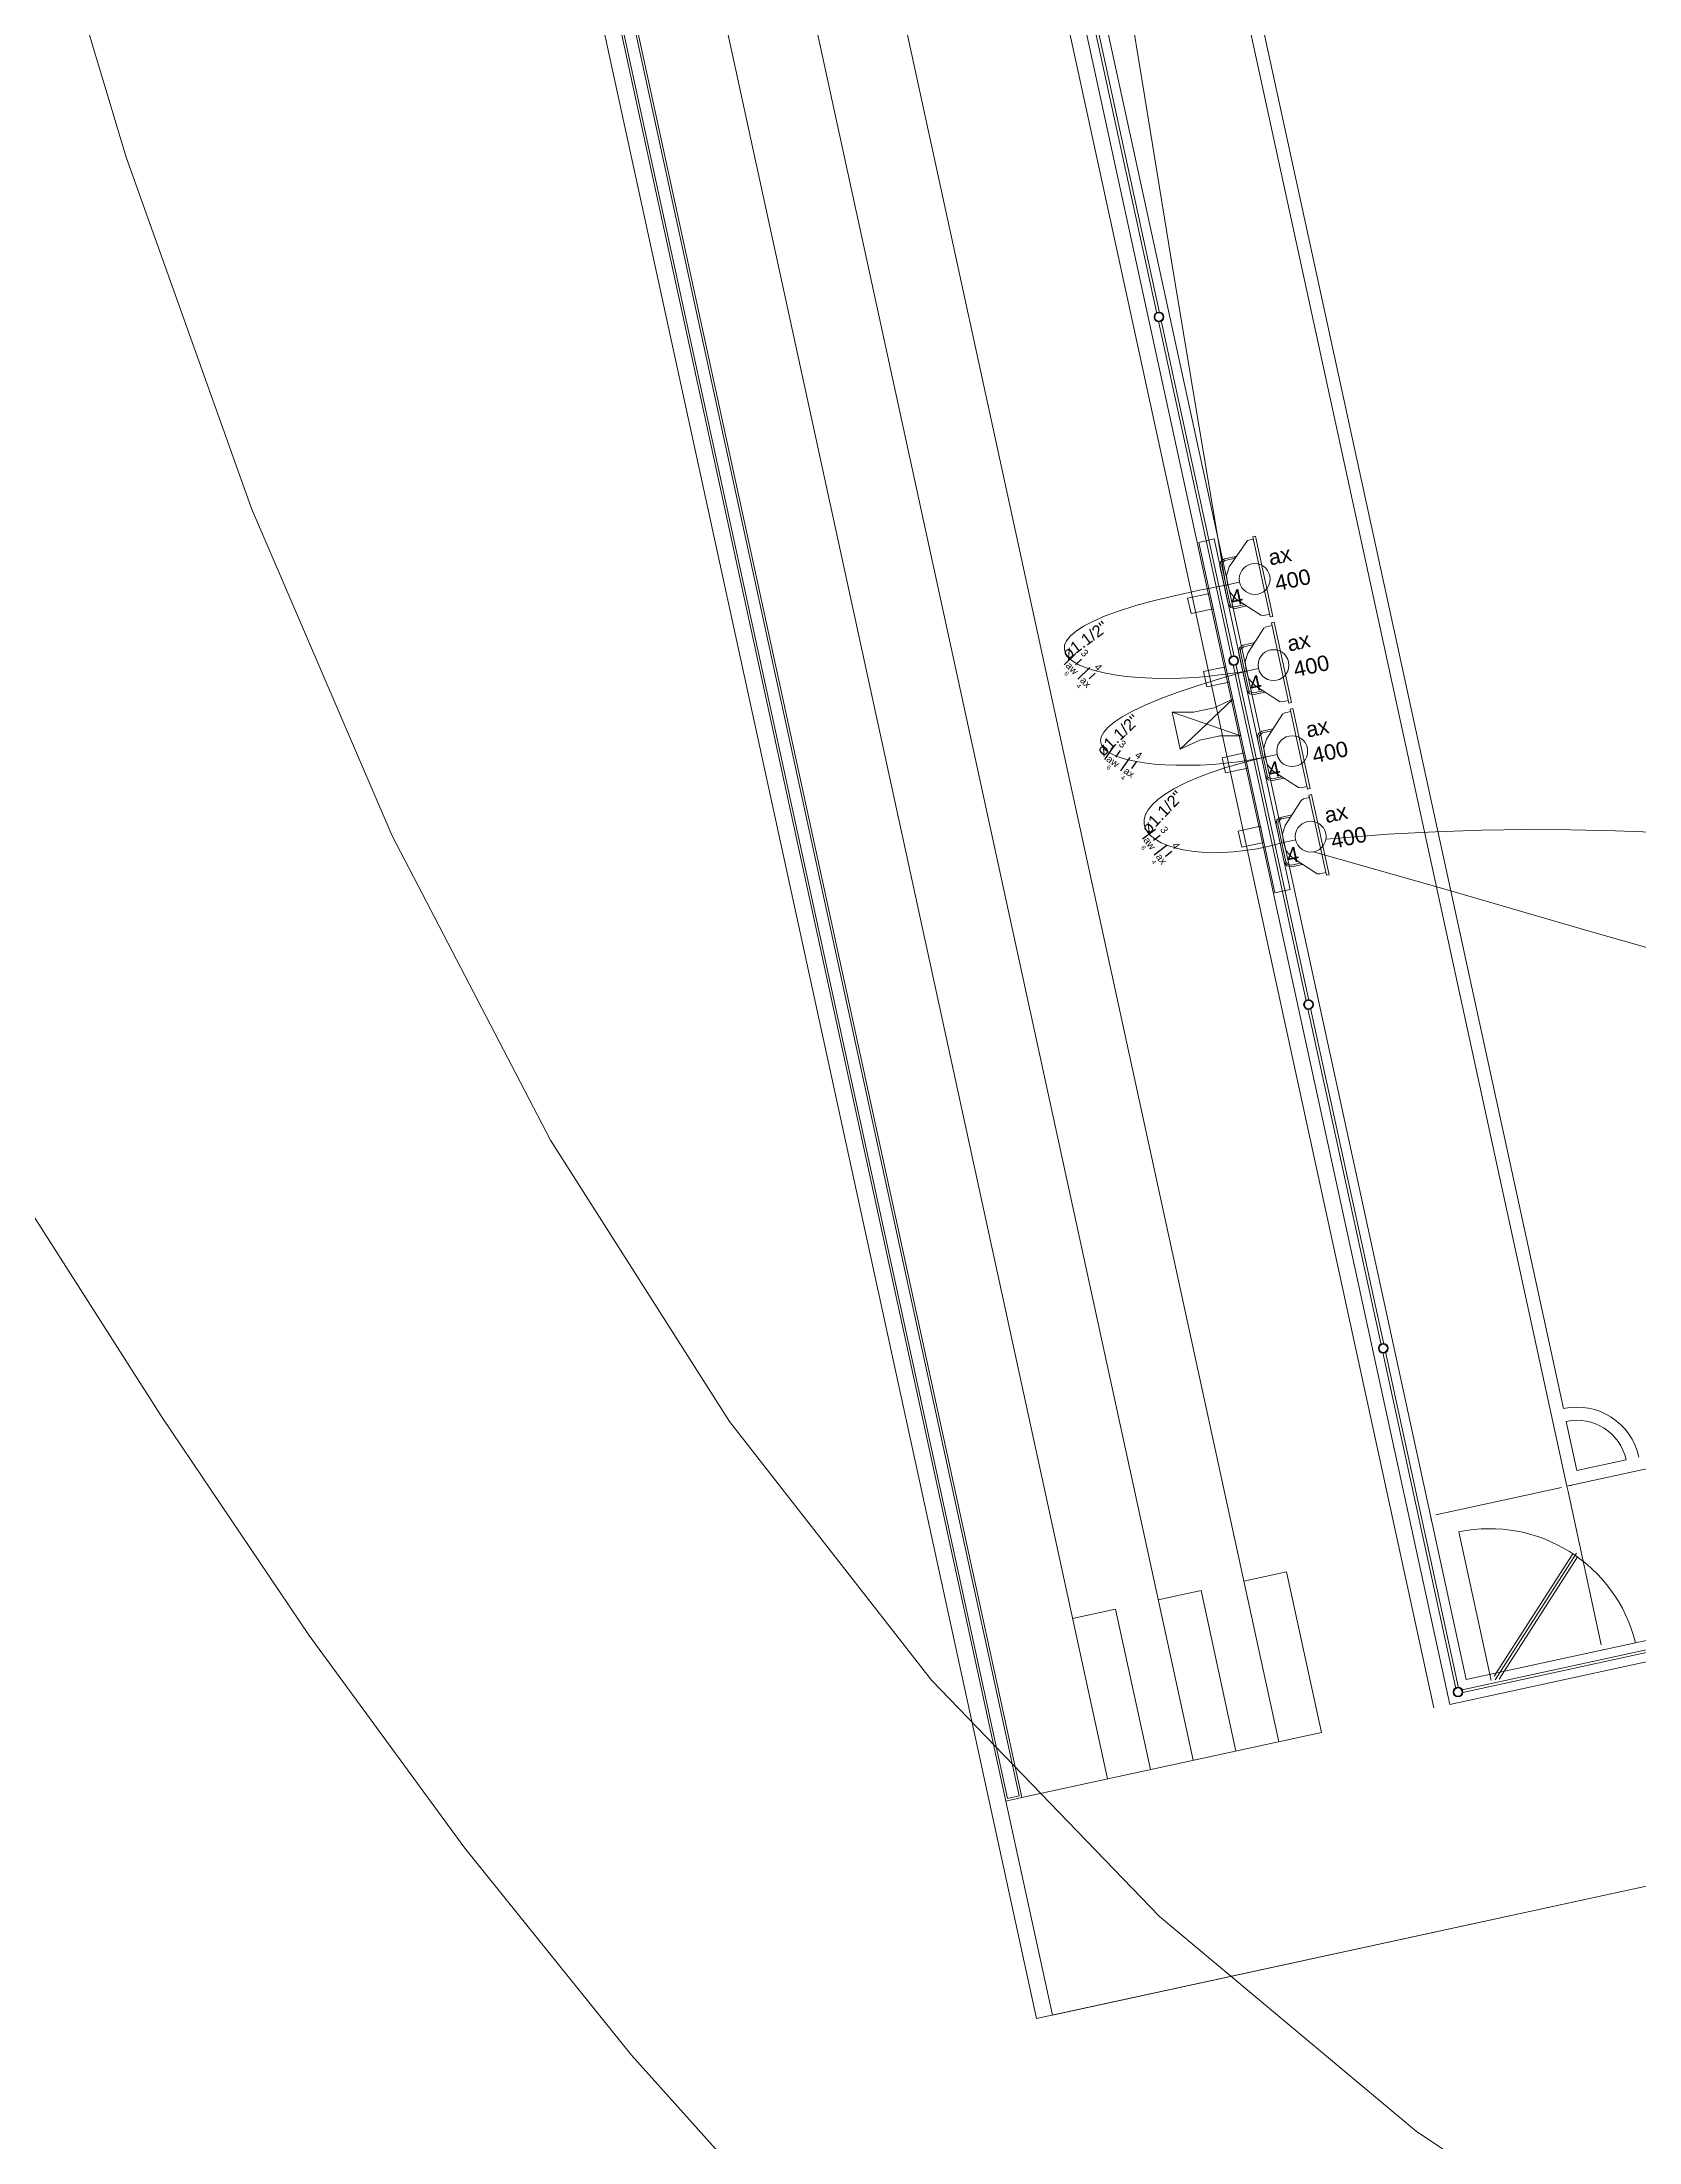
# Model space of a CAD drawing. Header units: millimetres. Extents: x -395 to 1008, y 9 to 692.
# Drawn here: x -129.19 to -114.61, y 46.81 to 65.99 of the extents above; entities that cross this region are included whole.
import ezdxf

# ---------------------------------------------------------------- set-up
doc = ezdxf.new("R2010")
doc.units = ezdxf.units.MM
doc.header["$LTSCALE"] = 0.1
doc.header["$MEASUREMENT"] = 0
for name, color, linetype, lineweight in [('.10 ultra fina', 240, 'Continuous', 5), ('.15', 150, 'Continuous', 15), ('.20', 130, 'Continuous', 5), ('.25', 70, 'Continuous', 5), ('.30', 50, 'Continuous', 5), ('.40 Interno parede', 27, 'Continuous', 5)]:
    doc.layers.add(name, color=color, linetype=linetype, lineweight=lineweight)
doc.styles.add('Arial', font='arial.ttf')

# ---------------------------------------------------------------- blocks, each defined once
blk = doc.blocks.new('eeetet')
at = {"layer": '.10 ultra fina', "color": 240, "lineweight": 5}
for p, q in [((573.086, 108.025), (561.944, 159.267)), ((576.716, 110.861), (566.423, 158.194)), ((576.862, 110.892), (566.57, 158.226)), ((577.009, 111.12), (566.798, 158.08)), ((565.007, 157.886), (575.299, 110.553)), ((564.225, 157.716), (574.517, 110.383)), ((563.443, 157.547), (573.736, 110.213)), ((572.807, 110.011), (562.515, 157.345)), ((572.823, 110.035), (562.539, 157.329)), ((562.646, 157.353), (572.93, 110.058)), ((562.662, 157.377), (572.954, 110.043)), ((577.929, 112.886), (568.368, 156.857)), ((577.898, 113.595), (573.278, 134.838)), ((573.518, 126.663), (574.185, 123.595)), ((573.543, 126.668), (574.21, 123.6)), ((574.201, 123.524), (574.868, 120.456)), ((574.225, 123.529), (574.893, 120.461)), ((574.883, 120.385), (575.55, 117.317)), ((574.908, 120.391), (575.575, 117.322)), ((602.361, 118.198), (577.929, 112.886)), ((575.565, 117.246), (576.233, 114.178)), ((575.59, 117.252), (576.258, 114.183)), ((604.159, 116.828), (576.862, 110.892)), ((603.87, 116.96), (577.009, 111.12)), ((606.773, 115.349), (573.086, 108.025)), ((573.232, 108.056), (606.539, 115.299)), ((576.248, 114.107), (576.915, 111.039)), ((576.273, 114.113), (576.94, 111.044)), ((578.021, 113.028), (577.923, 113.478)), ((577.923, 113.478), (578.021, 113.028)), ((578.471, 113.126), (578.021, 113.028)), ((578.021, 113.028), (578.471, 113.126)), ((577.88, 112.875), (576.732, 112.625)), ((577.929, 112.886), (577.978, 112.896)), ((577.929, 112.886), (577.94, 112.837)), ((577.94, 112.837), (578.243, 111.439)), ((576.684, 112.615), (576.694, 112.566)), ((577.239, 111.111), (576.944, 112.469)), ((577.267, 111.152), (577.984, 112.267)), ((577.274, 111.117), (578.019, 112.275)), ((577.31, 111.124), (578.027, 112.24)), ((574.98, 112.018), (575.371, 112.103)), ((575.69, 110.638), (575.371, 112.103)), ((574.199, 111.848), (574.59, 111.933)), ((574.908, 110.468), (574.59, 111.933)), ((573.417, 111.678), (573.808, 111.763)), ((574.127, 110.298), (573.808, 111.763)), ((580.298, 111.75), (576.975, 111.027)), ((580.304, 111.725), (576.98, 111.002)), ((578.254, 111.391), (578.303, 111.401)), ((575.69, 110.638), (572.954, 110.043)), ((572.954, 110.043), (572.807, 110.011)), ((573.232, 108.056), (572.807, 110.011)), ((572.93, 110.058), (572.823, 110.035))]:
    blk.add_line(p, q, dxfattribs=at)
for points in [[(575.263, 118.305), (575.404, 118.335), (574.708, 121.535), (574.568, 121.504), (575.263, 118.305)], [(574.804, 121.352), (574.906, 121.374), (574.893, 121.355), (574.808, 121.337), (574.78, 121.314), (574.778, 121.289), (574.852, 120.947), (574.865, 120.925), (574.899, 120.916), (574.985, 120.935), (575.004, 120.923), (574.903, 120.901), (574.861, 120.908), (574.837, 120.943), (574.762, 121.286), (574.769, 121.328), (574.804, 121.352)], [(575.216, 120.847), (575.162, 120.835), (575.136, 120.838), (574.909, 120.984), (574.855, 121.045), (574.83, 121.121), (574.821, 121.201), (574.845, 121.28), (575.013, 121.52), (575.067, 121.532)], [(575.221, 120.823), (575.062, 121.555), (575.086, 121.56), (575.245, 120.828), (575.221, 120.823)], [(574.498, 120.853), (574.7, 120.897), (574.669, 121.037), (574.467, 120.993), (574.498, 120.853)], [(575.387, 120.06), (575.333, 120.048), (575.307, 120.051), (575.08, 120.197), (575.026, 120.259), (575.001, 120.335), (574.992, 120.415), (575.016, 120.493), (575.162, 120.721), (575.184, 120.734), (575.238, 120.746)], [(575.392, 120.037), (575.233, 120.769), (575.257, 120.774), (575.416, 120.042), (575.392, 120.037)], [(574.975, 120.566), (575.077, 120.588), (575.064, 120.569), (574.979, 120.551), (574.951, 120.528), (574.949, 120.503), (575.023, 120.161), (575.036, 120.139), (575.07, 120.13), (575.156, 120.148), (575.175, 120.136), (575.074, 120.114), (575.032, 120.121), (575.008, 120.157), (574.933, 120.5), (574.94, 120.542), (574.975, 120.566)], [(574.643, 120.184), (574.845, 120.228), (574.815, 120.368), (574.613, 120.324), (574.643, 120.184)], [(574.326, 119.952), (574.522, 119.954), (574.708, 119.994), (574.879, 120.072), (574.399, 119.617)], [(574.879, 120.072), (574.952, 119.737)], [(574.326, 119.952), (574.952, 119.737), (574.764, 119.737), (574.578, 119.697), (574.399, 119.617), (574.326, 119.952)], [(575.558, 119.274), (575.504, 119.262), (575.478, 119.265), (575.251, 119.411), (575.197, 119.473), (575.172, 119.549), (575.163, 119.628), (575.187, 119.707), (575.333, 119.934), (575.355, 119.947), (575.409, 119.959)], [(575.563, 119.251), (575.404, 119.982), (575.428, 119.988), (575.587, 119.256), (575.563, 119.251)], [(575.146, 119.78), (575.248, 119.802), (575.235, 119.782), (575.15, 119.764), (575.122, 119.741), (575.12, 119.717), (575.194, 119.374), (575.207, 119.353), (575.241, 119.344), (575.327, 119.362), (575.346, 119.35), (575.245, 119.328), (575.203, 119.335), (575.178, 119.371), (575.104, 119.713), (575.111, 119.755), (575.146, 119.78)], [(574.814, 119.398), (575.016, 119.442), (574.986, 119.581), (574.784, 119.537), (574.814, 119.398)], [(575.729, 118.488), (575.674, 118.476), (575.649, 118.478), (575.422, 118.625), (575.368, 118.686), (575.343, 118.763), (575.334, 118.842), (575.358, 118.92), (575.504, 119.148), (575.526, 119.161), (575.58, 119.173)], [(575.734, 118.464), (575.575, 119.196), (575.599, 119.201), (575.758, 118.469), (575.734, 118.464)], [(574.961, 118.72), (575.164, 118.764), (575.131, 118.912), (574.929, 118.868), (574.961, 118.72)], [(575.317, 118.993), (575.419, 119.015), (575.406, 118.996), (575.321, 118.978), (575.293, 118.955), (575.291, 118.93), (575.365, 118.588), (575.378, 118.566), (575.412, 118.557), (575.498, 118.576), (575.517, 118.564), (575.416, 118.542), (575.374, 118.549), (575.35, 118.584), (575.275, 118.927), (575.282, 118.969), (575.317, 118.993)]]:
    blk.add_lwpolyline(points, dxfattribs=at)
for centre, radius in [((574.205, 123.562), 0.0446), ((574.205, 123.562), 0.0382), ((574.888, 120.424), 0.0446), ((574.888, 120.424), 0.0382), ((575.571, 117.284), 0.0446), ((575.571, 117.284), 0.0382), ((576.253, 114.145), 0.0446), ((576.253, 114.145), 0.0382), ((576.936, 111.006), 0.0446), ((576.936, 111.006), 0.0382)]:
    blk.add_circle(centre, radius, dxfattribs=at)
for centre, radius, start, end in [((578.021, 113.028), 0.58, 12.2675, 102.2675), ((578.021, 113.028), 0.46, 12.2675, 102.2675), ((577.226, 111.128), 1.37, 13.8538, 101.9009)]:
    blk.add_arc(centre, radius, start, end, dxfattribs=at)

msp = doc.modelspace()

# ---------------------------------------------------------------- linework, layer by layer
at = {"layer": '.15', "color": 150, "lineweight": 15}
for p, q in [((-118.258, 61.052), (-118.383, 61.025)), ((-118.087, 60.266), (-118.212, 60.239)), ((-117.916, 59.48), (-118.042, 59.453)), ((-117.746, 58.7), (-117.872, 58.672))]:
    msp.add_line(p, q, dxfattribs=at)
for centre in [(-118.12, 61.082), (-117.949, 60.296), (-117.778, 59.51), (-117.609, 58.73)]:
    msp.add_circle(centre, 0.141, dxfattribs=at)
at = {"layer": '.20', "color": 130, "lineweight": 20}
for points in [[(-134.575, 93.723), (-133.725, 88.908), (-132.906, 84.333), (-132.094, 79.994), (-131.264, 75.888), (-130.391, 72.012), (-129.453, 68.362), (-128.423, 64.935), (-127.279, 61.727), (-125.996, 58.736), (-124.55, 55.958), (-122.916, 53.389), (-121.071, 51.028), (-118.989, 48.869), (-116.647, 46.91), (-114.02, 45.148), (-111.085, 43.579), (-107.817, 42.2), (-104.191, 41.008), (-100.184, 39.999), (-95.772, 39.17), (-90.929, 38.518), (-85.632, 38.039)], [(-118.383, 61.025), (-118.628, 62.47), (-118.858, 63.854), (-119.076, 65.179), (-119.282, 66.449)], [(-134.35, 63.657), (-133.093, 61.605), (-131.859, 59.545), (-130.629, 57.489), (-129.381, 55.445), (-128.096, 53.425), (-126.753, 51.437), (-125.331, 49.493), (-123.81, 47.603), (-122.17, 45.776), (-120.39, 44.023), (-118.45, 42.354), (-116.33, 40.779), (-114.008, 39.308), (-111.465, 37.952), (-108.68, 36.719), (-105.633, 35.622), (-102.303, 34.669), (-98.67, 33.871), (-94.713, 33.238), (-90.412, 32.78), (-85.747, 32.507)], [(-118.212, 60.239), (-118.363, 60.215), (-118.511, 60.197), (-118.655, 60.184), (-118.795, 60.177), (-118.929, 60.174), (-119.058, 60.176), (-119.179, 60.182), (-119.293, 60.192), (-119.399, 60.207), (-119.496, 60.225), (-119.583, 60.246), (-119.66, 60.271), (-119.725, 60.299), (-119.778, 60.33), (-119.819, 60.364), (-119.846, 60.399), (-119.858, 60.437), (-119.856, 60.477), (-119.838, 60.519), (-119.803, 60.562), (-119.751, 60.606), (-119.682, 60.652), (-119.593, 60.698), (-119.485, 60.745), (-119.356, 60.792), (-119.207, 60.839), (-119.035, 60.886), (-118.842, 60.933), (-118.625, 60.979), (-118.383, 61.025)], [(-118.042, 59.453), (-118.156, 59.432), (-118.272, 59.414), (-118.388, 59.4), (-118.503, 59.39), (-118.617, 59.384), (-118.728, 59.381), (-118.836, 59.382), (-118.94, 59.386), (-119.038, 59.393), (-119.13, 59.404), (-119.214, 59.418), (-119.291, 59.435), (-119.358, 59.456), (-119.416, 59.479), (-119.463, 59.506), (-119.497, 59.535), (-119.519, 59.568), (-119.527, 59.604), (-119.521, 59.642), (-119.499, 59.683), (-119.46, 59.727), (-119.404, 59.774), (-119.329, 59.823), (-119.235, 59.875), (-119.121, 59.93), (-118.985, 59.987), (-118.828, 60.046), (-118.647, 60.108), (-118.442, 60.172), (-118.212, 60.239)], [(-117.872, 58.672), (-117.986, 58.643), (-118.098, 58.619), (-118.208, 58.602), (-118.314, 58.59), (-118.416, 58.584), (-118.514, 58.583), (-118.606, 58.587), (-118.693, 58.596), (-118.774, 58.61), (-118.848, 58.627), (-118.915, 58.649), (-118.973, 58.674), (-119.024, 58.703), (-119.065, 58.734), (-119.097, 58.769), (-119.119, 58.806), (-119.13, 58.846), (-119.129, 58.887), (-119.117, 58.931), (-119.093, 58.976), (-119.055, 59.022), (-119.004, 59.069), (-118.939, 59.117), (-118.86, 59.166), (-118.765, 59.215), (-118.654, 59.263), (-118.527, 59.312), (-118.383, 59.36), (-118.221, 59.407), (-118.042, 59.453)], [(-114.413, 58.767), (-114.827, 58.783), (-115.234, 58.792), (-115.64, 58.794), (-116.05, 58.788), (-116.471, 58.774), (-116.908, 58.751), (-117.469, 58.708)], [(-114.446, 57.69), (-115.068, 57.868), (-115.715, 58.055), (-116.394, 58.252), (-117.111, 58.457), (-117.583, 58.591)]]:
    msp.add_lwpolyline(points, dxfattribs=at)
at = {"layer": '.25', "color": 70, "lineweight": 25}
for p, q in [((-119.859, 60.298), (-119.752, 60.402)), ((-119.756, 60.299), (-119.702, 60.351)), ((-119.734, 60.169), (-119.627, 60.274)), ((-119.631, 60.17), (-119.577, 60.223)), ((-119.49, 59.433), (-119.404, 59.557)), ((-119.389, 59.455), (-119.346, 59.516)), ((-119.343, 59.331), (-119.257, 59.454)), ((-119.242, 59.352), (-119.199, 59.414)), ((-119.146, 58.709), (-119.026, 58.799)), ((-119.044, 58.697), (-118.983, 58.742)), ((-119.039, 58.565), (-118.919, 58.654)), ((-118.936, 58.553), (-118.876, 58.597))]:
    msp.add_line(p, q, dxfattribs=at)

# ---------------------------------------------------------------- block references
at = {"layer": '.30'}
msp.add_blockref('eeetet', (-693.2, -60.087), dxfattribs=at)

# ---------------------------------------------------------------- texts
at = {"layer": '.40 Interno parede', "color": 27, "attachment_point": 8, "line_spacing_factor": 0.9, "style": 'Arial'}
for s, insert, char_height, width, rotation in [('ax', (-117.876, 61.225), 0.1412, 0.4119, 12.2675), ('400', (-117.758, 61.004), 0.1412, 0.6507, 12.2675), ('4', (-118.27, 60.847), 0.141, 0.2169, 12.2675), ('ø1.1/2"', (-119.637, 60.479), 0.1059, 0.92508, 36.2974), ('3', (-119.697, 60.383), 0.0653, 0.10011, 314.1532), ('ax', (-117.705, 60.439), 0.1412, 0.4119, 12.2675), ('6', (-119.853, 60.205), 0.0406, 0.06118, 314.1532), ('aw', (-119.812, 60.244), 0.0653, 0.2301, 314.1532), ('4', (-119.572, 60.254), 0.0653, 0.10011, 314.1532), ('400', (-117.588, 60.218), 0.1412, 0.6507, 12.2675), ('4', (-119.741, 60.09), 0.0406, 0.06118, 314.1532), ('ax', (-119.688, 60.116), 0.0653, 0.19011, 314.1532), ('4', (-118.099, 60.061), 0.141, 0.2169, 12.2675), ('ø1.1/2"', (-119.331, 59.615), 0.1059, 0.92508, 43.5854), ('ax', (-117.534, 59.653), 0.1412, 0.4119, 12.2675), ('aw', (-119.434, 59.39), 0.0653, 0.2301, 325.177), ('3', (-119.347, 59.548), 0.0653, 0.10011, 325.177), ('4', (-119.199, 59.446), 0.0653, 0.10011, 325.177), ('400', (-117.417, 59.432), 0.1412, 0.6507, 12.2675), ('6', (-119.466, 59.344), 0.0406, 0.06118, 325.177), ('4', (-119.334, 59.251), 0.0406, 0.06118, 325.177), ('ax', (-119.286, 59.288), 0.0653, 0.19011, 325.177), ('4', (-117.928, 59.275), 0.141, 0.2169, 12.2675), ('ø1.1/2"', (-118.925, 58.914), 0.1059, 0.92508, 46.5075), ('ax', (-117.364, 58.873), 0.1412, 0.4119, 12.2675), ('aw', (-119.106, 58.65), 0.0653, 0.2301, 306.6131), ('3', (-118.973, 58.772), 0.0653, 0.10011, 306.6131), ('400', (-117.247, 58.651), 0.1412, 0.6507, 12.2675), ('6', (-119.152, 58.616), 0.0406, 0.06118, 306.6131), ('4', (-119.056, 58.487), 0.0406, 0.06118, 306.6131), ('ax', (-118.999, 58.506), 0.0653, 0.19011, 306.6131), ('4', (-118.866, 58.628), 0.0653, 0.10011, 306.6131), ('4', (-117.759, 58.494), 0.141, 0.2169, 12.2675)]:
    msp.add_mtext(s, dxfattribs=dict(at, insert=insert, char_height=char_height, width=width, rotation=rotation))

doc.saveas('drawing.dxf')
